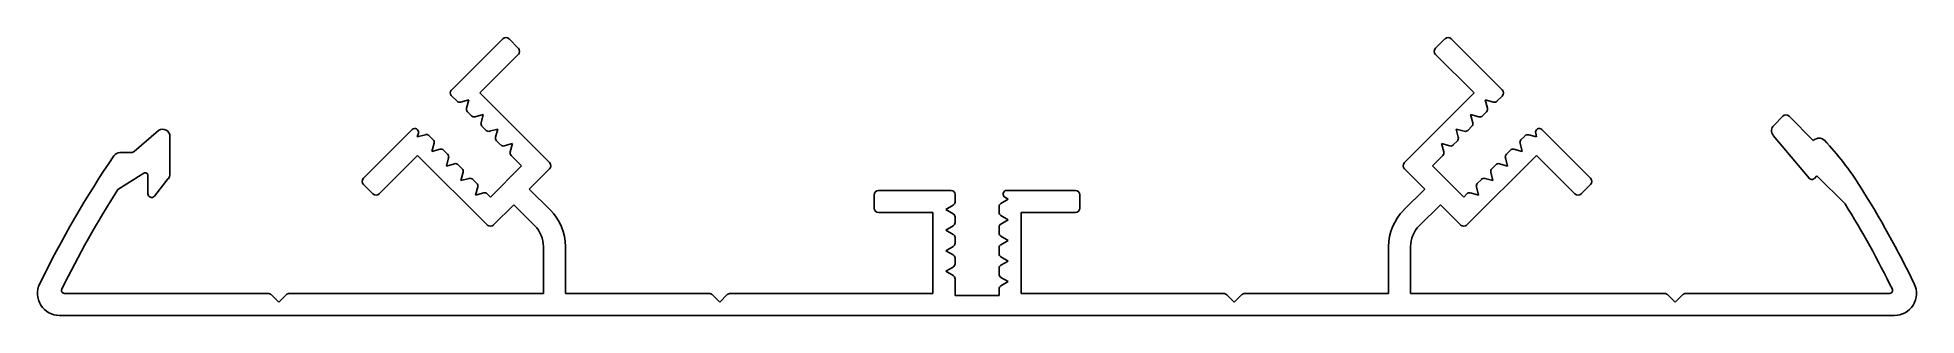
# Model space of a CAD drawing. Extents: x 2811 to 2939, y 1229 to 1247.
import ezdxf

# ---------------------------------------------------------------- set-up
doc = ezdxf.new("R2010")
doc.units = 0
doc.layers.get('0').update_dxf_attribs({"linetype": 'CONTINUOUS'})

msp = doc.modelspace()

# ---------------------------------------------------------------- linework, layer by layer
for p, q in [((2839.06, 1243.9), (2842.56, 1247.4)), ((2843.62, 1246.34), (2841.01, 1243.73)), ((2842.99, 1247.4), (2843.62, 1246.77)), ((2906.03, 1246.77), (2906.66, 1247.4)), ((2908.64, 1243.73), (2906.03, 1246.34)), ((2907.09, 1247.4), (2910.55, 1243.94)), ((2841.01, 1243.73), (2845.75, 1238.99)), ((2903.91, 1238.99), (2908.64, 1243.73)), ((2839.45, 1243.16), (2839.06, 1243.55)), ((2840.25, 1243.25), (2839.69, 1243.1)), ((2840.1, 1242.69), (2840.25, 1243.25)), ((2840.44, 1242.17), (2840.16, 1242.45)), ((2909.49, 1242.45), (2909.21, 1242.17)), ((2909.4, 1243.25), (2909.55, 1242.69)), ((2909.96, 1243.1), (2909.4, 1243.25)), ((2910.55, 1243.51), (2910.2, 1243.16)), ((2817.48, 1239.75), (2819.15, 1241.18)), ((2833.09, 1237.93), (2836.4, 1241.24)), ((2841.24, 1242.26), (2840.68, 1242.11)), ((2841.09, 1241.7), (2841.24, 1242.26)), ((2841.43, 1241.18), (2841.15, 1241.46)), ((2842.23, 1241.27), (2841.67, 1241.12)), ((2842.08, 1240.71), (2842.23, 1241.27)), ((2907.42, 1241.27), (2907.57, 1240.71)), ((2907.98, 1241.12), (2907.42, 1241.27)), ((2908.5, 1241.46), (2908.22, 1241.18)), ((2908.41, 1242.26), (2908.56, 1241.7)), ((2908.97, 1242.11), (2908.41, 1242.26)), ((2913.25, 1241.24), (2916.56, 1237.93)), ((2929.03, 1241.52), (2929.65, 1242.14)), ((2930.08, 1242.14), (2931.71, 1240.5)), ((2819.92, 1240.76), (2819.92, 1238.21)), ((2836.82, 1241), (2836.75, 1240.74)), ((2836.75, 1240.74), (2837.31, 1240.89)), ((2837.55, 1240.82), (2837.82, 1240.55)), ((2837.89, 1240.31), (2837.74, 1239.75)), ((2837.74, 1239.75), (2838.3, 1239.9)), ((2842.42, 1240.19), (2842.14, 1240.47)), ((2843.22, 1240.28), (2842.66, 1240.13)), ((2843.07, 1239.72), (2843.22, 1240.28)), ((2906.43, 1240.28), (2906.58, 1239.72)), ((2906.99, 1240.13), (2906.43, 1240.28)), ((2907.51, 1240.47), (2907.23, 1240.19)), ((2911.36, 1239.9), (2911.91, 1239.75)), ((2911.91, 1239.75), (2911.77, 1240.31)), ((2911.83, 1240.55), (2912.09, 1240.8)), ((2912.38, 1240.88), (2912.9, 1240.74)), ((2912.9, 1240.74), (2912.84, 1241)), ((2931.43, 1237.94), (2929, 1240.84)), ((2931.71, 1240.5), (2931.86, 1240.59)), ((2816.52, 1239.68), (2817.29, 1239.68)), ((2836.77, 1239.48), (2834.15, 1236.87)), ((2841.5, 1234.75), (2836.77, 1239.48)), ((2838.54, 1239.83), (2838.81, 1239.56)), ((2838.88, 1239.32), (2838.73, 1238.76)), ((2838.73, 1238.76), (2839.29, 1238.91)), ((2839.53, 1238.84), (2839.8, 1238.57)), ((2841.72, 1236.65), (2843.84, 1238.78)), ((2843.84, 1238.78), (2843.13, 1239.48)), ((2906.52, 1239.48), (2905.82, 1238.78)), ((2905.82, 1238.78), (2907.94, 1236.65)), ((2912.89, 1239.48), (2908.15, 1234.75)), ((2909.85, 1238.57), (2910.13, 1238.84)), ((2910.37, 1238.91), (2910.92, 1238.76)), ((2910.92, 1238.76), (2910.78, 1239.32)), ((2910.84, 1239.56), (2911.12, 1239.83)), ((2915.5, 1236.87), (2912.89, 1239.48)), ((2818.14, 1238.28), (2816.38, 1237.16)), ((2818.42, 1236.87), (2818.42, 1238.12)), ((2819.81, 1237.9), (2818.87, 1236.71)), ((2833.73, 1236.87), (2833.09, 1237.5)), ((2839.87, 1238.33), (2839.72, 1237.77)), ((2839.72, 1237.77), (2840.28, 1237.92)), ((2840.52, 1237.85), (2840.79, 1237.58)), ((2840.86, 1237.34), (2840.71, 1236.78)), ((2845.75, 1238.56), (2844.37, 1237.18)), ((2905.29, 1237.18), (2903.91, 1238.56)), ((2908.95, 1236.78), (2908.8, 1237.34)), ((2908.86, 1237.58), (2909.14, 1237.85)), ((2909.38, 1237.92), (2909.93, 1237.77)), ((2909.93, 1237.77), (2909.79, 1238.33)), ((2916.56, 1237.5), (2915.93, 1236.87)), ((2931.97, 1238.1), (2931.8, 1237.92)), ((2933.88, 1236.19), (2931.97, 1238.1)), ((2840.71, 1236.78), (2841.27, 1236.93)), ((2841.51, 1236.86), (2841.72, 1236.65)), ((2843.31, 1236.12), (2841.93, 1234.75)), ((2844.74, 1234.69), (2843.31, 1236.12)), ((2844.37, 1237.18), (2845.8, 1235.75)), ((2867.83, 1235.9), (2867.83, 1236.8)), ((2868.13, 1237.1), (2873.08, 1237.1)), ((2873.2, 1236.09), (2872.7, 1235.8)), ((2873.33, 1236.85), (2873.33, 1236.31)), ((2876.45, 1236.21), (2876.95, 1236.5)), ((2876.95, 1236.5), (2876.72, 1236.64)), ((2876.85, 1237.1), (2881.53, 1237.1)), ((2881.83, 1236.8), (2881.83, 1235.9)), ((2903.85, 1235.75), (2905.29, 1237.18)), ((2906.35, 1236.12), (2904.91, 1234.69)), ((2907.73, 1234.75), (2906.35, 1236.12)), ((2907.94, 1236.65), (2908.15, 1236.86)), ((2908.39, 1236.93), (2908.95, 1236.78)), ((2871.83, 1235.6), (2868.13, 1235.6)), ((2871.83, 1230.1), (2871.83, 1235.6)), ((2872.7, 1235.8), (2873.2, 1235.51)), ((2873.33, 1235.3), (2873.33, 1234.91)), ((2876.33, 1235.61), (2876.33, 1236)), ((2876.95, 1235.1), (2876.45, 1235.39)), ((2876.45, 1234.81), (2876.95, 1235.1)), ((2877.83, 1235.6), (2877.83, 1230.1)), ((2881.53, 1235.6), (2877.83, 1235.6)), ((2873.2, 1234.69), (2872.7, 1234.4)), ((2872.7, 1234.4), (2873.2, 1234.11)), ((2873.33, 1233.9), (2873.33, 1233.51)), ((2876.33, 1234.21), (2876.33, 1234.6)), ((2876.95, 1233.7), (2876.45, 1233.99)), ((2876.45, 1233.41), (2876.95, 1233.7)), ((2845.33, 1230.1), (2845.33, 1233.28)), ((2846.83, 1233.28), (2846.83, 1230.1)), ((2873.2, 1233.29), (2872.7, 1233)), ((2872.7, 1233), (2873.2, 1232.71)), ((2873.33, 1232.5), (2873.33, 1232.11)), ((2876.33, 1232.81), (2876.33, 1233.2)), ((2876.95, 1232.3), (2876.45, 1232.59)), ((2876.45, 1232.01), (2876.95, 1232.3)), ((2902.83, 1230.1), (2902.83, 1233.28)), ((2904.33, 1233.28), (2904.33, 1230.1)), ((2873.2, 1231.89), (2872.7, 1231.6)), ((2872.7, 1231.6), (2873.2, 1231.31)), ((2873.33, 1231.1), (2873.33, 1229.96)), ((2876.33, 1231.41), (2876.33, 1231.8)), ((2876.95, 1230.9), (2876.45, 1231.19)), ((2812.74, 1230.1), (2826.6, 1230.1)), ((2826.81, 1230.02), (2827.33, 1229.5)), ((2827.33, 1229.5), (2827.84, 1230.02)), ((2828.05, 1230.1), (2845.33, 1230.1)), ((2846.83, 1230.1), (2856.6, 1230.1)), ((2856.81, 1230.02), (2857.33, 1229.5)), ((2857.33, 1229.5), (2857.84, 1230.02)), ((2858.05, 1230.1), (2871.83, 1230.1)), ((2873.33, 1229.96), (2876.33, 1229.96)), ((2876.33, 1229.96), (2876.33, 1230.4)), ((2876.45, 1230.61), (2876.95, 1230.9)), ((2877.83, 1230.1), (2891.6, 1230.1)), ((2891.81, 1230.02), (2892.33, 1229.5)), ((2892.33, 1229.5), (2892.84, 1230.02)), ((2893.05, 1230.1), (2902.83, 1230.1)), ((2904.33, 1230.1), (2921.6, 1230.1)), ((2921.81, 1230.02), (2922.33, 1229.5)), ((2922.33, 1229.5), (2922.84, 1230.02)), ((2923.05, 1230.1), (2936.92, 1230.1)), ((2937.24, 1228.6), (2812.41, 1228.6))]:
    msp.add_line(p, q)
for centre, radius, start, end in [((2842.78, 1247.19), 0.3, 45, 135), ((2843.41, 1246.55), 0.3, 315, 45), ((2906.24, 1246.55), 0.3, 135, 225), ((2906.88, 1247.19), 0.3, 45, 135), ((2839.24, 1243.73), 0.25, 135, 225), ((2910.34, 1243.73), 0.3, 315, 45), ((2839.63, 1243.34), 0.25, 225, 285), ((2840.34, 1242.63), 0.25, 165, 225), ((2909.31, 1242.63), 0.25, 315, 15), ((2910.03, 1243.34), 0.25, 255, 315), ((2819.42, 1240.76), 0.5, 0, 122.5391), ((2836.58, 1241.06), 0.25, 345, 135), ((2840.62, 1242.35), 0.25, 225, 285), ((2841.33, 1241.64), 0.25, 165, 225), ((2841.61, 1241.36), 0.25, 225, 285), ((2908.05, 1241.36), 0.25, 255, 315), ((2908.32, 1241.64), 0.25, 315, 15), ((2909.04, 1242.35), 0.25, 255, 315), ((2913.08, 1241.06), 0.25, 45, 195), ((2929.38, 1241.17), 0.5, 135, 219.9194), ((2929.86, 1241.93), 0.3, 45, 135), ((2837.37, 1240.65), 0.25, 45, 105), ((2837.65, 1240.37), 0.25, 345, 45), ((2838.36, 1239.66), 0.25, 45, 105), ((2842.32, 1240.65), 0.25, 165, 225), ((2842.6, 1240.37), 0.25, 225, 285), ((2907.06, 1240.37), 0.25, 255, 315), ((2907.33, 1240.65), 0.25, 315, 15), ((2911.29, 1239.66), 0.25, 75, 135), ((2912.01, 1240.37), 0.25, 135, 195), ((2912.3, 1240.59), 0.3, 75, 135), ((2932.12, 1240.16), 0.5, 43.5032, 120.6507), ((2917.97, 1226.74), 20, 32.1062, 43.5032), ((2874.83, 1199.66), 70.94, 145.8741, 154.0012), ((2816.52, 1239.18), 0.5, 90, 145.8741), ((2817.29, 1239.98), 0.3, 270, 310.5481), ((2838.64, 1239.38), 0.25, 345, 45), ((2839.35, 1238.67), 0.25, 45, 105), ((2843.31, 1239.66), 0.25, 165, 225), ((2845.53, 1238.78), 0.3, 315, 45), ((2904.12, 1238.78), 0.3, 135, 225), ((2906.34, 1239.66), 0.25, 315, 15), ((2910.3, 1238.67), 0.25, 75, 135), ((2911.02, 1239.38), 0.25, 135, 195), ((2818.24, 1238.12), 0.186, 0, 122.5391), ((2819.42, 1238.21), 0.5, 321.4613, 360), ((2833.3, 1237.71), 0.3, 135, 225), ((2839.63, 1238.39), 0.25, 345, 45), ((2840.34, 1237.68), 0.25, 45, 105), ((2840.62, 1237.4), 0.25, 345, 45), ((2909.04, 1237.4), 0.25, 135, 195), ((2909.31, 1237.68), 0.25, 75, 135), ((2910.03, 1238.39), 0.25, 135, 195), ((2916.35, 1237.71), 0.3, 315, 45), ((2931.62, 1238.1), 0.25, 219.9194, 315), ((2874.83, 1199.66), 70.94, 25.9988, 32.1062), ((2874.83, 1199.66), 69.44, 147.3194, 153.7361), ((2818.67, 1236.87), 0.25, 180, 321.4613), ((2833.94, 1237.08), 0.3, 225, 315), ((2841.33, 1236.69), 0.25, 45, 105), ((2868.13, 1236.8), 0.3, 90, 180), ((2873.08, 1236.85), 0.25, 0, 90), ((2873.08, 1236.31), 0.25, 300, 0), ((2876.58, 1236), 0.25, 120, 180), ((2876.85, 1236.85), 0.25, 90, 240), ((2881.53, 1236.8), 0.3, 0, 90), ((2908.32, 1236.69), 0.25, 75, 135), ((2915.72, 1237.08), 0.3, 225, 315), ((2874.83, 1199.66), 69.44, 26.2639, 31.7385), ((2843.33, 1233.28), 3.5, 0, 45), ((2868.13, 1235.9), 0.3, 180, 270), ((2873.08, 1235.3), 0.25, 0, 60), ((2873.08, 1234.91), 0.25, 300, 360), ((2876.58, 1235.61), 0.25, 180, 240), ((2876.58, 1234.6), 0.25, 120, 180), ((2881.53, 1235.9), 0.3, 270, 0), ((2906.33, 1233.28), 3.5, 135, 180), ((2841.72, 1234.96), 0.3, 225, 315), ((2843.33, 1233.28), 2, 0, 45), ((2873.08, 1233.9), 0.25, 0, 60), ((2873.08, 1233.51), 0.25, 300, 360), ((2876.58, 1234.21), 0.25, 180, 240), ((2906.33, 1233.28), 2, 135, 180), ((2907.94, 1234.96), 0.3, 225, 315), ((2873.08, 1232.5), 0.25, 0, 60), ((2876.58, 1233.2), 0.25, 120, 180), ((2876.58, 1232.81), 0.25, 180, 240), ((2873.08, 1232.11), 0.25, 300, 360), ((2873.08, 1231.1), 0.25, 0, 60), ((2876.58, 1231.8), 0.25, 120, 180), ((2876.58, 1231.41), 0.25, 180, 240), ((2812.41, 1230.1), 1.5, 154.0012, 270), ((2812.74, 1230.3), 0.2, 153.7361, 270), ((2826.6, 1229.8), 0.3, 45, 90), ((2828.05, 1229.8), 0.3, 90, 135), ((2856.6, 1229.8), 0.3, 45, 90), ((2858.05, 1229.8), 0.3, 90, 135), ((2876.58, 1230.4), 0.25, 120, 180), ((2891.6, 1229.8), 0.3, 45, 90), ((2893.05, 1229.8), 0.3, 90, 135), ((2921.6, 1229.8), 0.3, 45, 90), ((2923.05, 1229.8), 0.3, 90, 135), ((2936.92, 1230.3), 0.2, 270, 26.2639), ((2937.24, 1230.1), 1.5, 270, 25.9988)]:
    msp.add_arc(centre, radius, start, end)

doc.saveas('drawing.dxf')
